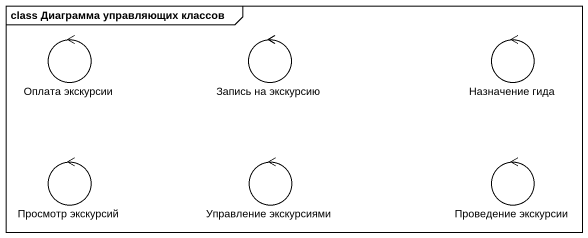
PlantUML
@startuml
mainframe class Диаграмма управляющих классов
control "Оплата экскурсии" as Оплата_экскурсии
control "Запись на экскурсию" as Запись_на_экскурсию
control "Назначение гида" as Назначение_гида
control "Просмотр экскурсий" as Просмотр_экскурсий
control "Управление экскурсиями" as Управление_экскурсиями
control "Проведение экскурсии" as Проведение_экскурсии
@enduml
